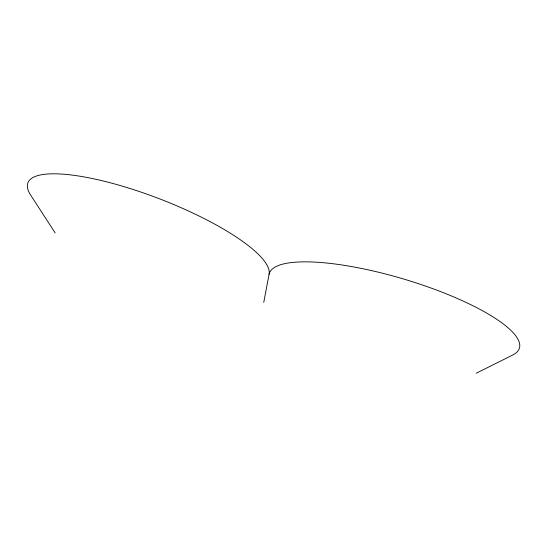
<?xml version="1.0" encoding="UTF-8"?>
<svg xmlns="http://www.w3.org/2000/svg" width="547" height="547" viewBox="0 0 547 547"><rect width="100%" height="100%" fill="white"/><g stroke="black" fill="none" stroke-linecap="round" stroke-linejoin="round"><path stroke-width="0.82" d="M263.75 302.436L269.076 274.307A129.058 32.41 21.1 0 0 137.037 190.766A129.058 32.41 21.1 0 0 30.707 195.183L55.165 232.926M476.218 373.239L512.539 355.126A130.494 33.114 16.6 0 0 418.592 283.729A130.494 33.114 16.6 0 0 269.076 274.307"/></g></svg>
